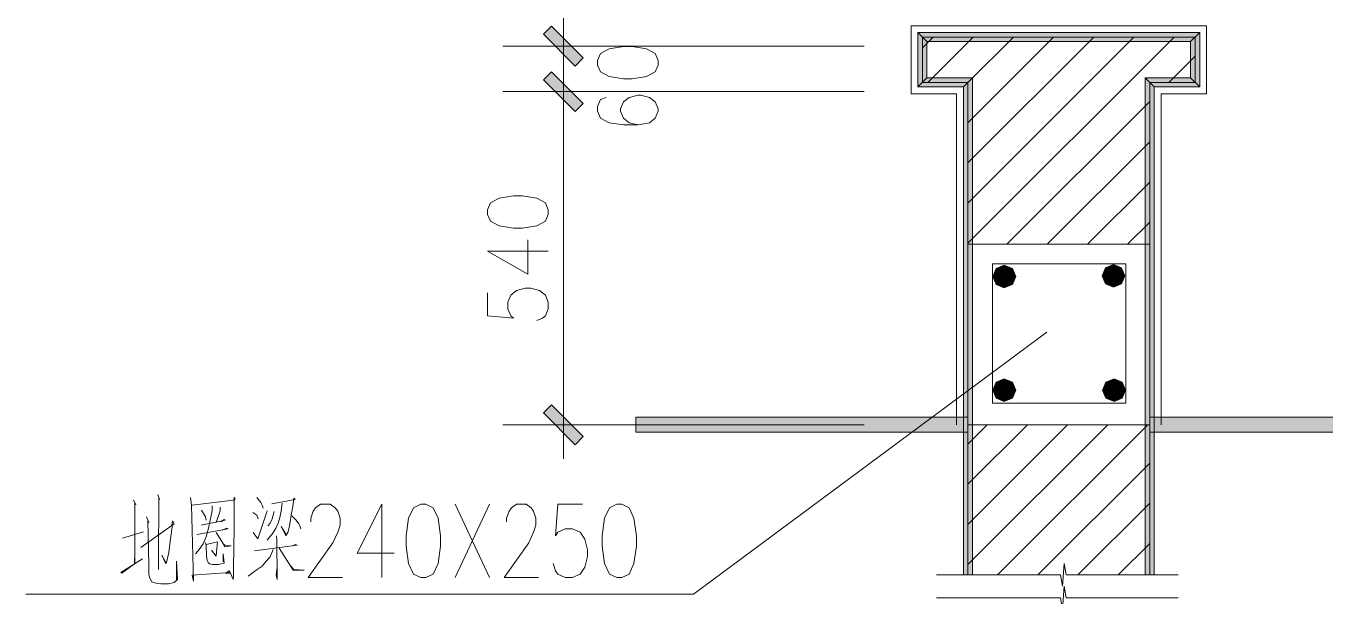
# Model space of a CAD drawing. Header units: millimetres. Extents: x 0 to 414, y 0 to 292.
# Drawn here: x 190.49 to 237.38, y 170.27 to 190.87 of the extents above; entities that cross this region are included whole.
import ezdxf

# ---------------------------------------------------------------- set-up
doc = ezdxf.new("R2010")
doc.units = ezdxf.units.MM

msp = doc.modelspace()

# ---------------------------------------------------------------- hatches: boundary and pattern name
h = msp.add_hatch(color=0)
h.dxf.hatch_style = 2
h.paths.add_polyline_path([(209.165472, 190.567028), (209.458278, 190.856306), (210.604806, 189.709778), (210.315528, 189.416972)])
h = msp.add_hatch(color=0)
h.dxf.hatch_style = 2
h.paths.add_polyline_path([(210.604806, 189.709778), (210.315528, 189.416972), (209.165472, 190.567028), (209.458278, 190.856306)])
h = msp.add_hatch(color=0)
h.dxf.hatch_style = 2
h.paths.add_polyline_path([(223.008472, 188.990111), (222.680389, 188.662028), (222.680389, 190.630528), (223.008472, 190.302444)])
h = msp.add_hatch(color=0)
h.dxf.hatch_style = 2
h.paths.add_polyline_path([(223.008472, 190.302444), (222.680389, 190.630528), (232.858028, 190.630528), (232.529944, 190.302444)])
h = msp.add_hatch(color=0)
h.dxf.hatch_style = 2
h.paths.add_polyline_path([(232.529944, 190.302444), (232.858028, 190.630528), (232.858028, 188.662028), (232.529944, 188.990111)])
h = msp.add_hatch(color=0)
h.dxf.hatch_style = 2
h.paths.add_polyline_path([(210.604806, 188.065833), (210.315528, 187.776556), (209.165472, 188.926611), (209.458278, 189.215889)])
h = msp.add_hatch(color=0)
h.dxf.hatch_style = 2
h.paths.add_polyline_path([(209.165472, 188.926611), (209.458278, 189.215889), (210.604806, 188.065833), (210.315528, 187.776556)])
h = msp.add_hatch(color=0)
h.dxf.hatch_style = 2
h.paths.add_polyline_path([(224.652417, 188.990111), (224.324333, 188.662028), (222.680389, 188.662028), (223.008472, 188.990111)])
h = msp.add_hatch(color=0)
h.dxf.hatch_style = 2
h.paths.add_polyline_path([(224.652417, 171.033722), (224.324333, 171.033722), (224.324333, 188.662028), (224.652417, 188.990111)])
h = msp.add_hatch(color=0)
h.dxf.hatch_style = 2
h.paths.add_polyline_path([(232.529944, 188.990111), (232.858028, 188.662028), (231.217611, 188.662028), (230.886, 188.990111)])
h = msp.add_hatch(color=0)
h.dxf.hatch_style = 2
h.paths.add_polyline_path([(230.886, 188.990111), (231.217611, 188.662028), (231.217611, 171.033722), (230.886, 171.033722)])
h = msp.add_hatch(color=0)
h.dxf.hatch_style = 2
h.paths.add_polyline_path([(225.513194, 182.103889), (225.39325, 181.814611), (225.802472, 181.814611)])
h = msp.add_hatch(color=0)
h.dxf.hatch_style = 2
h.paths.add_polyline_path([(225.802472, 182.223833), (225.513194, 182.103889), (225.802472, 181.814611)])
h = msp.add_hatch(color=0)
h.dxf.hatch_style = 2
h.paths.add_polyline_path([(226.095278, 182.103889), (225.802472, 182.223833), (225.802472, 181.814611)])
h = msp.add_hatch(color=0)
h.dxf.hatch_style = 2
h.paths.add_polyline_path([(226.215222, 181.814611), (226.095278, 182.103889), (225.802472, 181.814611)])
h = msp.add_hatch(color=0)
h.dxf.hatch_style = 2
h.paths.add_polyline_path([(229.450194, 182.128583), (229.33025, 181.839306), (229.739472, 181.839306)])
h = msp.add_hatch(color=0)
h.dxf.hatch_style = 2
h.paths.add_polyline_path([(229.739472, 182.248528), (229.450194, 182.128583), (229.739472, 181.839306)])
h = msp.add_hatch(color=0)
h.dxf.hatch_style = 2
h.paths.add_polyline_path([(230.02875, 182.128583), (229.739472, 182.248528), (229.739472, 181.839306)])
h = msp.add_hatch(color=0)
h.dxf.hatch_style = 2
h.paths.add_polyline_path([(230.148694, 181.839306), (230.02875, 182.128583), (229.739472, 181.839306)])
h = msp.add_hatch(color=0)
h.dxf.hatch_style = 2
h.paths.add_polyline_path([(225.39325, 181.814611), (225.513194, 181.525333), (225.802472, 181.814611)])
h = msp.add_hatch(color=0)
h.dxf.hatch_style = 2
h.paths.add_polyline_path([(225.513194, 181.525333), (225.802472, 181.405389), (225.802472, 181.814611)])
h = msp.add_hatch(color=0)
h.dxf.hatch_style = 2
h.paths.add_polyline_path([(225.802472, 181.405389), (226.095278, 181.525333), (225.802472, 181.814611)])
h = msp.add_hatch(color=0)
h.dxf.hatch_style = 2
h.paths.add_polyline_path([(226.095278, 181.525333), (226.215222, 181.814611), (225.802472, 181.814611)])
h = msp.add_hatch(color=0)
h.dxf.hatch_style = 2
h.paths.add_polyline_path([(229.33025, 181.839306), (229.450194, 181.550028), (229.739472, 181.839306)])
h = msp.add_hatch(color=0)
h.dxf.hatch_style = 2
h.paths.add_polyline_path([(229.450194, 181.550028), (229.739472, 181.430083), (229.739472, 181.839306)])
h = msp.add_hatch(color=0)
h.dxf.hatch_style = 2
h.paths.add_polyline_path([(229.739472, 181.430083), (230.02875, 181.550028), (229.739472, 181.839306)])
h = msp.add_hatch(color=0)
h.dxf.hatch_style = 2
h.paths.add_polyline_path([(230.02875, 181.550028), (230.148694, 181.839306), (229.739472, 181.839306)])
h = msp.add_hatch(color=0)
h.dxf.hatch_style = 2
h.paths.add_polyline_path([(225.513194, 178.004611), (225.39325, 177.715333), (225.802472, 177.715333)])
h = msp.add_hatch(color=0)
h.dxf.hatch_style = 2
h.paths.add_polyline_path([(225.802472, 178.124556), (225.513194, 178.004611), (225.802472, 177.715333)])
h = msp.add_hatch(color=0)
h.dxf.hatch_style = 2
h.paths.add_polyline_path([(226.095278, 178.004611), (225.802472, 178.124556), (225.802472, 177.715333)])
h = msp.add_hatch(color=0)
h.dxf.hatch_style = 2
h.paths.add_polyline_path([(226.215222, 177.715333), (226.095278, 178.004611), (225.802472, 177.715333)])
h = msp.add_hatch(color=0)
h.dxf.hatch_style = 2
h.paths.add_polyline_path([(229.471361, 178.004611), (229.351417, 177.715333), (229.764167, 177.715333)])
h = msp.add_hatch(color=0)
h.dxf.hatch_style = 2
h.paths.add_polyline_path([(229.764167, 178.124556), (229.471361, 178.004611), (229.764167, 177.715333)])
h = msp.add_hatch(color=0)
h.dxf.hatch_style = 2
h.paths.add_polyline_path([(230.053444, 178.004611), (229.764167, 178.124556), (229.764167, 177.715333)])
h = msp.add_hatch(color=0)
h.dxf.hatch_style = 2
h.paths.add_polyline_path([(230.173389, 177.715333), (230.053444, 178.004611), (229.764167, 177.715333)])
h = msp.add_hatch(color=0)
h.dxf.hatch_style = 2
h.paths.add_polyline_path([(225.39325, 177.715333), (225.513194, 177.422528), (225.802472, 177.715333)])
h = msp.add_hatch(color=0)
h.dxf.hatch_style = 2
h.paths.add_polyline_path([(225.513194, 177.422528), (225.802472, 177.302583), (225.802472, 177.715333)])
h = msp.add_hatch(color=0)
h.dxf.hatch_style = 2
h.paths.add_polyline_path([(225.802472, 177.302583), (226.095278, 177.422528), (225.802472, 177.715333)])
h = msp.add_hatch(color=0)
h.dxf.hatch_style = 2
h.paths.add_polyline_path([(226.095278, 177.422528), (226.215222, 177.715333), (225.802472, 177.715333)])
h = msp.add_hatch(color=0)
h.dxf.hatch_style = 2
h.paths.add_polyline_path([(229.351417, 177.715333), (229.471361, 177.422528), (229.764167, 177.715333)])
h = msp.add_hatch(color=0)
h.dxf.hatch_style = 2
h.paths.add_polyline_path([(229.471361, 177.422528), (229.764167, 177.302583), (229.764167, 177.715333)])
h = msp.add_hatch(color=0)
h.dxf.hatch_style = 2
h.paths.add_polyline_path([(229.764167, 177.302583), (230.053444, 177.422528), (229.764167, 177.715333)])
h = msp.add_hatch(color=0)
h.dxf.hatch_style = 2
h.paths.add_polyline_path([(230.053444, 177.422528), (230.173389, 177.715333), (229.764167, 177.715333)])
h = msp.add_hatch(color=0)
h.dxf.hatch_style = 2
h.paths.add_polyline_path([(209.165472, 176.889833), (209.458278, 177.179111), (210.604806, 176.032583), (210.315528, 175.739778)])
h = msp.add_hatch(color=0)
h.dxf.hatch_style = 2
h.paths.add_polyline_path([(212.506278, 176.187806), (212.506278, 176.734611), (224.486611, 176.734611), (224.486611, 176.187806)])
h = msp.add_hatch(color=0)
h.dxf.hatch_style = 2
h.paths.add_polyline_path([(231.051806, 176.187806), (231.051806, 176.734611), (244.312722, 176.734611), (244.312722, 176.187806)])

# ---------------------------------------------------------------- linework, layer by layer
at = {"color": 0, "lineweight": 0}
for points in [[(209.885139, 190.147222), (209.885139, 231.161167)], [(209.885139, 191.367833), (209.885139, 188.905444)], [(209.885139, 188.905444), (209.885139, 191.367833)], [(224.077389, 176.459444), (224.077389, 188.415083), (222.436972, 188.415083), (222.436972, 190.877472), (233.104972, 190.877472), (233.104972, 188.415083), (231.461028, 188.415083), (231.461028, 176.459444)], [(222.846194, 190.080194), (223.230722, 190.464722)], [(224.486611, 171.033722), (224.486611, 188.824306), (222.846194, 188.824306), (222.846194, 190.464722), (232.692222, 190.464722), (232.692222, 188.824306), (231.051806, 188.824306), (231.051806, 171.033722)], [(223.040222, 188.824306), (224.680639, 190.464722)], [(224.486611, 188.820778), (226.134083, 190.464722)], [(224.486611, 187.370861), (227.584, 190.464722)], [(224.486611, 185.917417), (229.033917, 190.464722)], [(224.486611, 184.4675), (230.483833, 190.464722)], [(224.486611, 183.017583), (231.93375, 190.464722)], [(220.743639, 190.136639), (207.697917, 190.136639)], [(220.743639, 190.136639), (207.697917, 190.136639)], [(209.885139, 188.503278), (209.885139, 190.129583)], [(209.885139, 187.265028), (209.885139, 189.727417)], [(209.885139, 189.727417), (209.885139, 187.265028)], [(231.74325, 188.824306), (232.692222, 189.773278)], [(220.743639, 188.496222), (207.697917, 188.496222)], [(220.743639, 188.496222), (207.697917, 188.496222)], [(209.885139, 176.470028), (209.885139, 188.489167)], [(211.433833, 188.288083), (211.225694, 188.206944), (211.119861, 187.956472), (211.119861, 187.790667), (211.225694, 187.540194), (211.536139, 187.370861), (212.05825, 187.289722), (212.580361, 187.289722), (212.996639, 187.370861), (213.204778, 187.540194), (213.307083, 187.790667), (213.307083, 187.871806), (213.204778, 188.122278), (212.996639, 188.288083), (212.682667, 188.37275), (212.580361, 188.37275), (212.266389, 188.288083), (212.05825, 188.122278), (211.952417, 187.871806), (211.952417, 187.790667), (212.05825, 187.540194), (212.266389, 187.370861), (212.580361, 187.289722)], [(225.897722, 182.978778), (231.051806, 188.132861)], [(227.351167, 182.978778), (231.051806, 186.679417)], [(228.801083, 182.978778), (231.051806, 185.2295)], [(230.251, 182.978778), (231.051806, 183.779583)], [(207.151111, 182.728306), (208.608083, 181.89575), (208.608083, 183.144583)], [(224.486611, 182.978778), (231.051806, 182.978778)], [(207.151111, 182.728306), (209.338333, 182.728306)], [(207.151111, 181.229), (207.151111, 180.392917), (208.0895, 180.311778), (207.983667, 180.392917), (207.881361, 180.643389), (207.881361, 180.893861), (207.983667, 181.144333), (208.191806, 181.310139), (208.505778, 181.394806), (208.713917, 181.394806), (209.027889, 181.310139), (209.236028, 181.144333), (209.338333, 180.893861), (209.338333, 180.643389), (209.236028, 180.392917), (209.130194, 180.311778), (208.922056, 180.227111)], [(227.340583, 179.810833), (214.584139, 170.335222)], [(209.885139, 177.690639), (209.885139, 175.22825)], [(220.743639, 176.459444), (207.697917, 176.459444)], [(224.486611, 175.764472), (225.185111, 176.459444)], [(224.486611, 174.314556), (226.635028, 176.459444)], [(224.486611, 172.861111), (228.084944, 176.459444)], [(224.486611, 171.411194), (229.534861, 176.459444)], [(224.486611, 176.459444), (231.051806, 176.459444)], [(225.559056, 171.033722), (230.984778, 176.459444)], [(227.008972, 171.033722), (231.051806, 175.076556)], [(194.362917, 173.736), (194.454639, 173.580778), (194.419361, 173.633694), (194.419361, 171.485278), (194.398194, 171.6405), (194.398194, 171.435889), (193.946639, 171.10075), (193.911361, 171.125444), (194.687472, 171.615806)], [(195.248389, 173.940611), (195.304833, 173.760694), (195.287194, 173.813611), (195.269556, 171.615806), (195.269556, 171.22775), (195.269556, 171.538194)], [(196.426667, 173.838306), (196.461944, 173.556083), (196.536028, 170.815), (196.479583, 171.023139), (197.855417, 171.125444), (197.820139, 171.178361), (197.693139, 171.10075), (197.873056, 171.10075), (197.964778, 170.867917), (197.982417, 170.994917), (197.982417, 171.305361), (198.000056, 172.75175), (198.000056, 173.838306), (198.035333, 173.785389), (197.982417, 173.736), (196.479583, 173.556083)], [(197.202778, 173.527861), (197.202778, 173.347944), (197.132222, 173.012806), (197.075778, 172.727056), (196.987583, 172.416611), (196.878222, 172.159083), (196.733583, 171.950944), (196.606583, 171.795722)], [(198.814972, 173.838306), (198.959611, 173.658389), (199.012528, 173.556083), (199.047806, 173.45025)], [(199.735722, 173.633694), (199.700444, 173.347944), (199.647528, 173.115111), (199.591083, 172.906972), (199.502889, 172.727056), (199.393528, 172.547139), (199.284167, 172.416611), (199.192444, 172.289611)], [(199.35825, 173.605472), (200.208444, 173.760694), (200.152, 173.813611), (200.116722, 173.503167), (200.063806, 173.192722), (200.025, 172.959889), (199.989722, 172.75175), (199.936806, 172.571833), (199.880361, 172.469528), (199.862722, 172.444833), (199.700444, 172.779972), (199.880361, 172.494222)], [(200.765833, 172.956361), (200.765833, 173.083361), (200.854028, 173.337361), (200.942222, 173.464361), (201.118611, 173.587833), (201.471389, 173.587833), (201.651306, 173.464361), (201.7395, 173.337361), (201.827694, 173.083361), (201.827694, 172.832889), (201.7395, 172.578889), (201.559583, 172.201417), (200.677639, 170.938472), (201.915889, 170.938472)], [(203.330528, 173.587833), (202.445056, 171.820417), (203.7715, 171.820417)], [(203.330528, 173.587833), (203.330528, 170.938472)], [(205.979889, 170.938472), (207.218139, 173.587833)], [(205.979889, 173.587833), (207.218139, 170.938472)], [(207.8355, 172.956361), (207.8355, 173.083361), (207.923694, 173.337361), (208.011889, 173.464361), (208.188278, 173.587833), (208.544583, 173.587833), (208.720972, 173.464361), (208.809167, 173.337361), (208.897361, 173.083361), (208.897361, 172.832889), (208.809167, 172.578889), (208.632778, 172.201417), (207.747306, 170.938472), (208.985556, 170.938472)], [(210.576583, 173.587833), (209.691111, 173.587833), (209.602917, 172.451889), (209.691111, 172.578889), (209.955694, 172.705889), (210.220278, 172.705889), (210.488389, 172.578889), (210.664778, 172.328417), (210.752972, 171.947417), (210.752972, 171.696944), (210.664778, 171.315944), (210.488389, 171.065472), (210.220278, 170.938472), (209.955694, 170.938472), (209.691111, 171.065472), (209.602917, 171.188944), (209.514722, 171.442944)], [(228.462417, 171.033722), (231.051806, 173.626639)], [(194.832111, 173.139806), (194.923833, 172.935194), (194.888556, 172.984583), (194.906194, 171.92625), (194.923833, 171.407667), (194.923833, 171.047833), (194.959111, 170.917306), (195.033194, 170.790306), (195.177833, 170.737389), (195.35775, 170.712694), (195.629389, 170.712694), (195.830472, 170.762083), (195.953944, 170.867917), (195.918667, 171.538194), (195.918667, 170.839694), (195.883389, 170.815)], [(196.825306, 173.372639), (196.969944, 173.139806), (196.987583, 173.012806)], [(197.492056, 173.478472), (197.492056, 173.347944), (197.347417, 172.935194)], [(198.670333, 173.295028), (198.814972, 173.192722), (198.867889, 173.062194)], [(198.687972, 172.571833), (198.85025, 172.339), (199.192444, 173.347944)], [(199.446444, 173.32325), (199.375889, 173.062194), (199.301806, 172.906972), (199.213611, 172.804667)], [(200.081444, 173.168028), (200.243722, 173.012806), (200.335444, 172.882278), (200.370722, 172.804667), (200.406, 172.702361)], [(193.964278, 172.367222), (194.726278, 172.596528)], [(194.634556, 172.028556), (195.830472, 172.882278), (195.774028, 172.984583), (195.756389, 172.829361), (195.774028, 172.857583), (195.703472, 172.339), (195.647028, 171.848639), (195.558833, 171.485278), (195.537667, 171.435889), (195.393028, 171.746333), (195.537667, 171.485278)], [(196.6595, 172.494222), (197.781333, 172.702361), (197.728417, 172.727056), (197.583778, 172.649444)], [(196.804139, 172.829361), (197.6755, 173.012806), (197.636694, 173.0375), (197.530861, 172.959889)], [(197.185139, 171.92625), (197.347417, 171.718111), (197.365056, 171.873333), (197.403861, 172.236694), (196.987583, 172.134389), (196.952306, 172.212), (196.987583, 172.106167), (197.005222, 171.718111), (197.022861, 171.562889), (197.058139, 171.485278), (197.114583, 171.435889), (197.220417, 171.407667), (197.439139, 171.407667), (197.636694, 171.460583), (197.601417, 171.795722), (197.601417, 171.5135)], [(197.347417, 172.571833), (197.6755, 172.056778), (197.890694, 172.081472), (197.693139, 172.106167), (197.601417, 172.159083)], [(198.740889, 171.901556), (200.279, 172.106167), (200.208444, 172.134389), (200.116722, 172.081472)], [(199.520528, 172.444833), (199.538167, 172.367222), (199.555806, 170.867917), (199.520528, 171.047833), (199.555806, 171.305361)], [(229.912333, 171.033722), (231.051806, 172.173194)], [(199.411167, 171.950944), (199.301806, 171.693417), (199.157167, 171.538194), (199.012528, 171.358278), (198.797333, 171.203056), (198.652694, 171.10075), (198.508056, 170.994917)], [(199.629889, 172.003861), (200.134361, 171.203056), (200.533, 171.203056), (200.152, 171.22775), (200.042639, 171.358278)], [(232.074861, 171.033722), (228.032028, 171.033722), (227.965, 171.442944), (227.897972, 170.6245), (227.827417, 171.033722), (223.350667, 171.033722)], [(214.584139, 170.335222), (190.485889, 170.335222)], [(232.074861, 170.21175), (228.032028, 170.21175), (227.965, 170.6245), (227.897972, 169.802528), (227.827417, 170.21175), (223.350667, 170.21175)]]:
    msp.add_lwpolyline(points, dxfattribs=at)
for points in [[(209.165472, 190.567028), (209.458278, 190.856306), (210.604806, 189.709778), (210.315528, 189.416972)], [(210.604806, 189.709778), (210.315528, 189.416972), (209.165472, 190.567028), (209.458278, 190.856306)], [(223.008472, 188.990111), (222.680389, 188.662028), (222.680389, 190.630528), (223.008472, 190.302444)], [(223.008472, 190.302444), (222.680389, 190.630528), (232.858028, 190.630528), (232.529944, 190.302444)], [(232.529944, 190.302444), (232.858028, 190.630528), (232.858028, 188.662028), (232.529944, 188.990111)], [(211.119861, 189.455778), (211.225694, 189.205306), (211.536139, 189.0395), (212.05825, 188.954833), (212.372222, 188.954833), (212.890806, 189.0395), (213.204778, 189.205306), (213.307083, 189.455778), (213.307083, 189.621583), (213.204778, 189.872056), (212.890806, 190.041389), (212.372222, 190.122528), (212.05825, 190.122528), (211.536139, 190.041389), (211.225694, 189.872056), (211.119861, 189.621583)], [(210.604806, 188.065833), (210.315528, 187.776556), (209.165472, 188.926611), (209.458278, 189.215889)], [(209.165472, 188.926611), (209.458278, 189.215889), (210.604806, 188.065833), (210.315528, 187.776556)], [(224.652417, 188.990111), (224.324333, 188.662028), (222.680389, 188.662028), (223.008472, 188.990111)], [(224.652417, 171.033722), (224.324333, 171.033722), (224.324333, 188.662028), (224.652417, 188.990111)], [(232.529944, 188.990111), (232.858028, 188.662028), (231.217611, 188.662028), (230.886, 188.990111)], [(230.886, 188.990111), (231.217611, 188.662028), (231.217611, 171.033722), (230.886, 171.033722)], [(207.151111, 184.061806), (207.253417, 183.811333), (207.567389, 183.645528), (208.0895, 183.560861), (208.399944, 183.560861), (208.922056, 183.645528), (209.236028, 183.811333), (209.338333, 184.061806), (209.338333, 184.227611), (209.236028, 184.478083), (208.922056, 184.647417), (208.399944, 184.728556), (208.0895, 184.728556), (207.567389, 184.647417), (207.253417, 184.478083), (207.151111, 184.227611)], [(225.375611, 177.235556), (230.191028, 177.235556), (230.191028, 182.269694), (225.375611, 182.269694)], [(225.513194, 182.103889), (225.39325, 181.814611), (225.802472, 181.814611)], [(225.802472, 182.223833), (225.513194, 182.103889), (225.802472, 181.814611)], [(226.095278, 182.103889), (225.802472, 182.223833), (225.802472, 181.814611)], [(226.215222, 181.814611), (226.095278, 182.103889), (225.802472, 181.814611)], [(229.450194, 182.128583), (229.33025, 181.839306), (229.739472, 181.839306)], [(229.739472, 182.248528), (229.450194, 182.128583), (229.739472, 181.839306)], [(230.02875, 182.128583), (229.739472, 182.248528), (229.739472, 181.839306)], [(230.148694, 181.839306), (230.02875, 182.128583), (229.739472, 181.839306)], [(225.39325, 181.814611), (225.513194, 181.525333), (225.802472, 181.814611)], [(225.513194, 181.525333), (225.802472, 181.405389), (225.802472, 181.814611)], [(225.802472, 181.405389), (226.095278, 181.525333), (225.802472, 181.814611)], [(226.095278, 181.525333), (226.215222, 181.814611), (225.802472, 181.814611)], [(229.33025, 181.839306), (229.450194, 181.550028), (229.739472, 181.839306)], [(229.450194, 181.550028), (229.739472, 181.430083), (229.739472, 181.839306)], [(229.739472, 181.430083), (230.02875, 181.550028), (229.739472, 181.839306)], [(230.02875, 181.550028), (230.148694, 181.839306), (229.739472, 181.839306)], [(225.513194, 178.004611), (225.39325, 177.715333), (225.802472, 177.715333)], [(225.802472, 178.124556), (225.513194, 178.004611), (225.802472, 177.715333)], [(226.095278, 178.004611), (225.802472, 178.124556), (225.802472, 177.715333)], [(226.215222, 177.715333), (226.095278, 178.004611), (225.802472, 177.715333)], [(229.471361, 178.004611), (229.351417, 177.715333), (229.764167, 177.715333)], [(229.764167, 178.124556), (229.471361, 178.004611), (229.764167, 177.715333)], [(230.053444, 178.004611), (229.764167, 178.124556), (229.764167, 177.715333)], [(230.173389, 177.715333), (230.053444, 178.004611), (229.764167, 177.715333)], [(225.39325, 177.715333), (225.513194, 177.422528), (225.802472, 177.715333)], [(225.513194, 177.422528), (225.802472, 177.302583), (225.802472, 177.715333)], [(225.802472, 177.302583), (226.095278, 177.422528), (225.802472, 177.715333)], [(226.095278, 177.422528), (226.215222, 177.715333), (225.802472, 177.715333)], [(229.351417, 177.715333), (229.471361, 177.422528), (229.764167, 177.715333)], [(229.471361, 177.422528), (229.764167, 177.302583), (229.764167, 177.715333)], [(229.764167, 177.302583), (230.053444, 177.422528), (229.764167, 177.715333)], [(230.053444, 177.422528), (230.173389, 177.715333), (229.764167, 177.715333)], [(209.165472, 176.889833), (209.458278, 177.179111), (210.604806, 176.032583), (210.315528, 175.739778)], [(212.506278, 176.187806), (212.506278, 176.734611), (224.486611, 176.734611), (224.486611, 176.187806)], [(231.051806, 176.187806), (231.051806, 176.734611), (244.312722, 176.734611), (244.312722, 176.187806)], [(204.741639, 173.587833), (204.477056, 173.464361), (204.300667, 173.083361), (204.212472, 172.451889), (204.212472, 172.074417), (204.300667, 171.442944), (204.477056, 171.065472), (204.741639, 170.938472), (204.918028, 170.938472), (205.186139, 171.065472), (205.362528, 171.442944), (205.450722, 172.074417), (205.450722, 172.451889), (205.362528, 173.083361), (205.186139, 173.464361), (204.918028, 173.587833)], [(211.811306, 173.587833), (211.546722, 173.464361), (211.370333, 173.083361), (211.282139, 172.451889), (211.282139, 172.074417), (211.370333, 171.442944), (211.546722, 171.065472), (211.811306, 170.938472), (211.991222, 170.938472), (212.255806, 171.065472), (212.432194, 171.442944), (212.520389, 172.074417), (212.520389, 172.451889), (212.432194, 173.083361), (212.255806, 173.464361), (211.991222, 173.587833)]]:
    msp.add_lwpolyline(points, close=True, dxfattribs=at)

doc.saveas('drawing.dxf')
